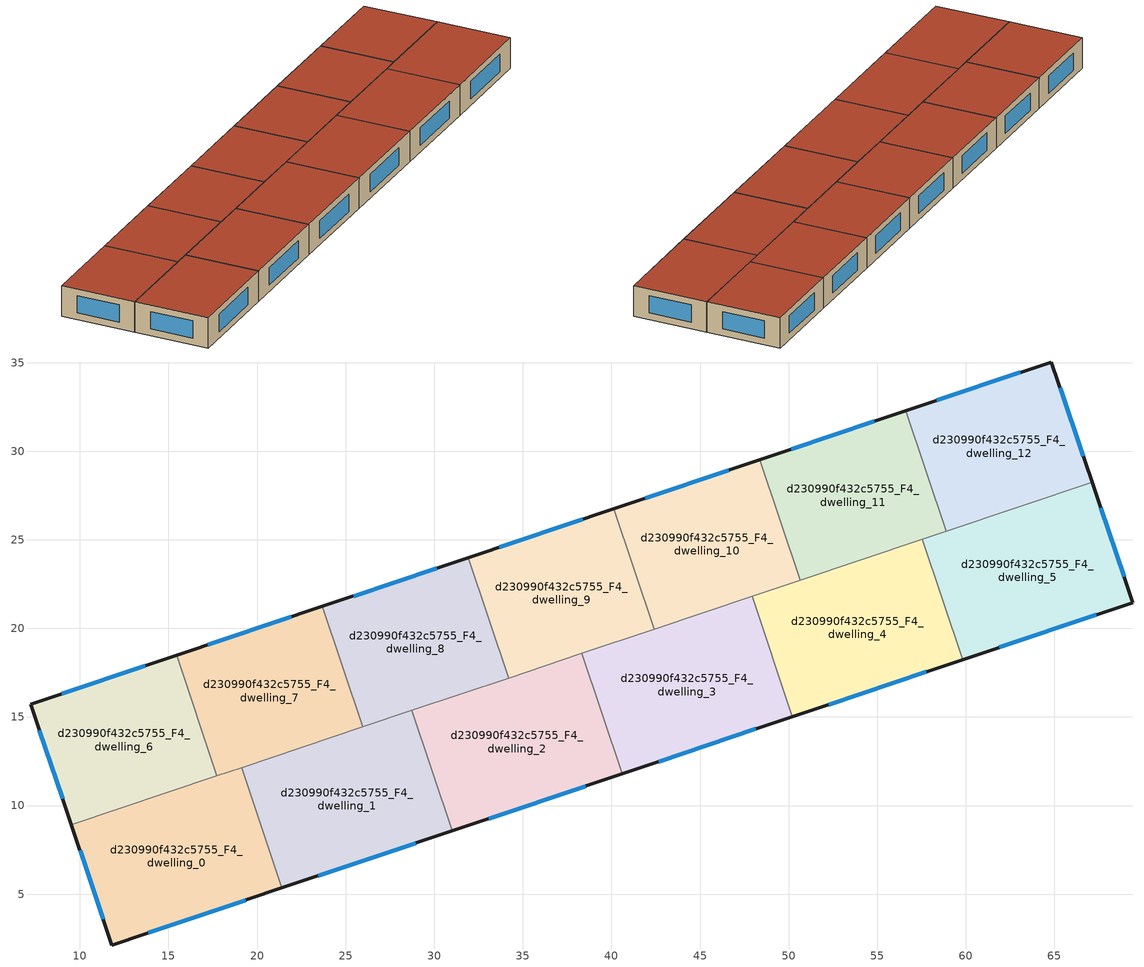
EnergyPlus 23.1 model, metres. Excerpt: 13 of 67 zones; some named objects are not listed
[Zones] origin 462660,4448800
d230990f432c5755_F4_dwelling_0
 floor to d230990f432c5755_F3_dwelling_0 (EU_floor_Construction): 19.13,12.14 21.41,5.35 11.81,2.13 9.52,8.92 z12
 wall outside (EU_wall_Construction): 9.52,8.92 11.81,2.13 21.41,5.35 z12:15
 wall to d230990f432c5755_F4_dwelling_1 (EU_wall_Construction): 21.41,5.35 19.13,12.14 z12:15
 wall to d230990f432c5755_F4_dwelling_6 (EU_wall_Construction): 17.74,11.68 9.52,8.92 z12:15
 wall to d230990f432c5755_F4_dwelling_7 (EU_wall_Construction): 19.13,12.14 17.74,11.68 z12:15
 window (EU_Window_Construction): 13.87,2.82 19.35,4.66 / 10.01,7.47 11.32,3.59 z12.64:14.36
 roof outside (EU_roof_Construction): 21.41,5.35 19.13,12.14 9.52,8.92 11.81,2.13 z15
d230990f432c5755_F4_dwelling_1
 floor to d230990f432c5755_F3_dwelling_1 (EU_floor_Construction): 28.73,15.37 31.01,8.57 21.41,5.35 19.13,12.14 z12
 wall outside (EU_wall_Construction): 21.41,5.35 31.01,8.57 z12:15
 wall to d230990f432c5755_F4_dwelling_2 (EU_wall_Construction): 31.01,8.57 28.73,15.37 z12:15
 wall to d230990f432c5755_F4_dwelling_7 (EU_wall_Construction): 25.96,14.44 19.13,12.14 z12:15
 wall to d230990f432c5755_F4_dwelling_8 (EU_wall_Construction): 28.73,15.37 25.96,14.44 z12:15
 window (EU_Window_Construction): 23.46,6.04 28.95,7.88 z12.64:14.36
 roof outside (EU_roof_Construction): 31.01,8.57 28.73,15.37 19.13,12.14 21.41,5.35 z15
d230990f432c5755_F4_dwelling_10
 floor to d230990f432c5755_F3_dwelling_10 (EU_floor_Construction): 48.38,29.52 50.66,22.72 42.42,19.96 40.14,26.76 z12
 wall outside (EU_wall_Construction): 48.38,29.52 40.14,26.76 z12:15
 wall to d230990f432c5755_F4_dwelling_11 (EU_wall_Construction): 50.66,22.72 48.38,29.52 z12:15
 wall to d230990f432c5755_F4_dwelling_9 (EU_wall_Construction): 40.14,26.76 42.42,19.96 z12:15
 wall to d230990f432c5755_F4_dwelling_3 (EU_wall_Construction): 42.42,19.96 47.94,21.81 z12:15
 wall to d230990f432c5755_F4_dwelling_4 (EU_wall_Construction): 47.94,21.81 50.65,22.72 z12:15
 window (EU_Window_Construction): 46.61,28.92 41.91,27.35 z12.64:14.36
 roof outside (EU_roof_Construction): 50.66,22.72 48.38,29.52 40.14,26.76 42.42,19.96 z15
d230990f432c5755_F4_dwelling_11
 floor to d230990f432c5755_F3_dwelling_11 (EU_floor_Construction): 56.61,32.28 58.89,25.48 50.66,22.72 48.38,29.52 z12
 wall outside (EU_wall_Construction): 56.61,32.28 48.38,29.52 z12:15
 wall to d230990f432c5755_F4_dwelling_12 (EU_wall_Construction): 58.89,25.48 56.61,32.28 z12:15
 wall to d230990f432c5755_F4_dwelling_4 (EU_wall_Construction): 50.66,22.72 57.54,25.03 z12:15
 wall to d230990f432c5755_F4_dwelling_5 (EU_wall_Construction): 57.54,25.03 58.89,25.48 z12:15
 window (EU_Window_Construction): 54.85,31.69 50.14,30.11 z12.64:14.36
 roof outside (EU_roof_Construction): 58.89,25.48 56.61,32.28 48.38,29.52 50.66,22.72 z15
d230990f432c5755_F4_dwelling_12
 floor to d230990f432c5755_F3_dwelling_12 (EU_floor_Construction): 64.84,35.04 67.13,28.25 58.89,25.48 56.61,32.28 z12
 wall outside (EU_wall_Construction): 67.13,28.25 64.84,35.04 56.61,32.28 z12:15
 wall to d230990f432c5755_F4_dwelling_5 (EU_wall_Construction): 58.89,25.48 67.13,28.25 z12:15
 window (EU_Window_Construction): 66.64,29.7 65.33,33.58 / 63.08,34.45 58.37,32.87 z12.64:14.36
 roof outside (EU_roof_Construction): 67.13,28.25 64.84,35.04 56.61,32.28 58.89,25.48 z15
d230990f432c5755_F4_dwelling_2
 floor to d230990f432c5755_F3_dwelling_2 (EU_floor_Construction): 38.33,18.59 40.61,11.79 31.01,8.57 28.73,15.37 z12
 wall outside (EU_wall_Construction): 31.01,8.57 40.61,11.79 z12:15
 wall to d230990f432c5755_F4_dwelling_3 (EU_wall_Construction): 40.61,11.79 38.33,18.59 z12:15
 wall to d230990f432c5755_F4_dwelling_8 (EU_wall_Construction): 34.19,17.2 28.73,15.37 z12:15
 wall to d230990f432c5755_F4_dwelling_9 (EU_wall_Construction): 38.33,18.59 34.19,17.2 z12:15
 window (EU_Window_Construction): 33.07,9.26 38.56,11.1 z12.64:14.36
 roof outside (EU_roof_Construction): 40.61,11.79 38.33,18.59 28.73,15.37 31.01,8.57 z15
d230990f432c5755_F4_dwelling_3
 floor to d230990f432c5755_F3_dwelling_3 (EU_floor_Construction): 47.94,21.81 50.22,15.01 40.61,11.79 38.33,18.59 z12
 wall outside (EU_wall_Construction): 40.61,11.79 50.22,15.01 z12:15
 wall to d230990f432c5755_F4_dwelling_4 (EU_wall_Construction): 50.22,15.01 47.94,21.81 z12:15
 wall to d230990f432c5755_F4_dwelling_9 (EU_wall_Construction): 42.42,19.96 38.33,18.59 z12:15
 window (EU_Window_Construction): 42.67,12.48 48.16,14.32 z12.64:14.36
 roof outside (EU_roof_Construction): 50.22,15.01 47.94,21.81 38.33,18.59 40.61,11.79 z15
d230990f432c5755_F4_dwelling_4
 floor to d230990f432c5755_F3_dwelling_4 (EU_floor_Construction): 57.54,25.03 59.82,18.24 50.22,15.01 47.94,21.81 z12
 wall outside (EU_wall_Construction): 50.22,15.01 59.82,18.24 z12:15
 wall to d230990f432c5755_F4_dwelling_5 (EU_wall_Construction): 59.82,18.24 57.54,25.03 z12:15
 window (EU_Window_Construction): 52.27,15.7 57.76,17.55 z12.64:14.36
 roof outside (EU_roof_Construction): 59.82,18.24 57.54,25.03 47.94,21.81 50.22,15.01 z15
d230990f432c5755_F4_dwelling_5
 floor to d230990f432c5755_F3_dwelling_5 (EU_floor_Construction): 67.13,28.25 69.43,21.46 59.82,18.24 57.54,25.03 z12
 wall outside (EU_wall_Construction): 59.82,18.24 69.43,21.46 67.13,28.25 z12:15
 window (EU_Window_Construction): 68.94,22.91 67.62,26.8 / 61.88,18.93 67.37,20.77 z12.64:14.36
 roof outside (EU_roof_Construction): 69.43,21.46 67.13,28.25 57.54,25.03 59.82,18.24 z15
d230990f432c5755_F4_dwelling_6
 floor to d230990f432c5755_F3_dwelling_6 (EU_floor_Construction): 15.46,18.48 17.74,11.68 9.52,8.92 7.22,15.72 z12
 wall outside (EU_wall_Construction): 15.46,18.48 7.22,15.72 9.52,8.92 z12:15
 wall to d230990f432c5755_F4_dwelling_7 (EU_wall_Construction): 17.74,11.68 15.46,18.48 z12:15
 window (EU_Window_Construction): 7.71,14.26 9.03,10.38 / 13.69,17.89 8.99,16.31 z12.64:14.36
 roof outside (EU_roof_Construction): 17.74,11.68 15.46,18.48 7.22,15.72 9.52,8.92 z15
d230990f432c5755_F4_dwelling_7
 floor to d230990f432c5755_F3_dwelling_7 (EU_floor_Construction): 23.68,21.24 25.96,14.44 17.74,11.68 15.46,18.48 z12
 wall outside (EU_wall_Construction): 23.68,21.24 15.46,18.48 z12:15
 wall to d230990f432c5755_F4_dwelling_8 (EU_wall_Construction): 25.96,14.44 23.68,21.24 z12:15
 window (EU_Window_Construction): 21.92,20.65 17.22,19.07 z12.64:14.36
 roof outside (EU_roof_Construction): 25.96,14.44 23.68,21.24 15.46,18.48 17.74,11.68 z15
d230990f432c5755_F4_dwelling_8
 floor to d230990f432c5755_F3_dwelling_8 (EU_floor_Construction): 31.91,24 34.19,17.2 25.96,14.44 23.68,21.24 z12
 wall outside (EU_wall_Construction): 31.91,24 23.68,21.24 z12:15
 wall to d230990f432c5755_F4_dwelling_9 (EU_wall_Construction): 34.19,17.2 31.91,24 z12:15
 window (EU_Window_Construction): 30.15,23.41 25.45,21.83 z12.64:14.36
 roof outside (EU_roof_Construction): 34.19,17.2 31.91,24 23.68,21.24 25.96,14.44 z15
d230990f432c5755_F4_dwelling_9
 floor to d230990f432c5755_F3_dwelling_9 (EU_floor_Construction): 40.14,26.76 42.42,19.96 34.19,17.2 31.91,24 z12
 wall outside (EU_wall_Construction): 40.14,26.76 31.91,24 z12:15
 window (EU_Window_Construction): 38.38,26.16 33.68,24.59 z12.64:14.36
 roof outside (EU_roof_Construction): 42.42,19.96 40.14,26.76 31.91,24 34.19,17.2 z15
[Building]
EU S2 Campaign: North Axis=0; Terrain=City; Solar Distribution=FullExterior
[Site:Location]
Yerevan-Zvartnots.Intl.AP: Latitude=40.15; Longitude=44.383; Time Zone=4; Elevation=854
[SizingPeriod:WeatherFileDays]
AnnualSizingPeriod: Begin Month=1; Begin Day of Month=1; End Month=12; End Day of Month=31; Day of Week for Start Day=Monday; Use Weather File Daylight Saving Period=No; Use Weather File Rain and Snow Indicators=No
[MATERIAL]
EU_InternalMass_Material: Roughness=MediumRough; Thickness=0.1; Conductivity=1; Density=1800; Specific Heat=900; Thermal Absorptance=0.9; Solar Absorptance=0.7; Visible Absorptance=0.7
[MATERIAL:NOMASS] Roughness=MediumRough; Thermal Absorptance=0.9; Solar Absorptance=0.7; Visible Absorptance=0.7
Name | Thermal Resistance
EU_wall_NoMass | 1.05043
EU_roof_NoMass | 1.45357
EU_floor_NoMass | 0.478065
[WINDOWMATERIAL:SIMPLEGLAZINGSYSTEM]
EU_Window_SimpleGlazing: UFactor=2.5566; Solar Heat Gain Coefficient=0.75; Visible Transmittance=0.75
[CONSTRUCTION]
EU_wall_Construction: EU_wall_NoMass
EU_roof_Construction: EU_roof_NoMass
EU_floor_Construction: EU_floor_NoMass
EU_Window_Construction: EU_Window_SimpleGlazing
EU_InternalMass_Construction: EU_InternalMass_Material
[ZONE] Type=1; Multiplier=1; Ceiling Height=autocalculate; Floor Area=autocalculate; Part of Total Floor Area=Yes
Name | Volume
d230990f432c5755_F4_dwelling_0 | 217.784
d230990f432c5755_F4_dwelling_1; d230990f432c5755_F4_dwelling_3 | 217.781
d230990f432c5755_F4_dwelling_10 | 186.665
d230990f432c5755_F4_dwelling_11; d230990f432c5755_F4_dwelling_12 | 186.694
d230990f432c5755_F4_dwelling_2 | 217.789
d230990f432c5755_F4_dwelling_4 | 217.774
d230990f432c5755_F4_dwelling_5 | 217.777
d230990f432c5755_F4_dwelling_6; d230990f432c5755_F4_dwelling_9 | 186.699
d230990f432c5755_F4_dwelling_7 | 186.693
d230990f432c5755_F4_dwelling_8 | 186.684
[INTERNALMASS] Construction=EU_InternalMass_Construction
Name | Zone or ZoneList | Surface Area
d230990f432c5755_F4_dwelling_0_EU_InternalMass | d230990f432c5755_F4_dwelling_0 | 72.5946
d230990f432c5755_F4_dwelling_1_EU_InternalMass | d230990f432c5755_F4_dwelling_1 | 72.5935
d230990f432c5755_F4_dwelling_2_EU_InternalMass | d230990f432c5755_F4_dwelling_2 | 72.5963
d230990f432c5755_F4_dwelling_3_EU_InternalMass | d230990f432c5755_F4_dwelling_3 | 72.5935
d230990f432c5755_F4_dwelling_4_EU_InternalMass | d230990f432c5755_F4_dwelling_4 | 72.5913
d230990f432c5755_F4_dwelling_5_EU_InternalMass | d230990f432c5755_F4_dwelling_5 | 72.5924
d230990f432c5755_F4_dwelling_6_EU_InternalMass | d230990f432c5755_F4_dwelling_6 | 62.2329
d230990f432c5755_F4_dwelling_7_EU_InternalMass | d230990f432c5755_F4_dwelling_7 | 62.2307
d230990f432c5755_F4_dwelling_8_EU_InternalMass | d230990f432c5755_F4_dwelling_8 | 62.2283
d230990f432c5755_F4_dwelling_9_EU_InternalMass | d230990f432c5755_F4_dwelling_9 | 62.233
d230990f432c5755_F4_dwelling_10_EU_InternalMass | d230990f432c5755_F4_dwelling_10 | 62.2215
d230990f432c5755_F4_dwelling_11_EU_InternalMass | d230990f432c5755_F4_dwelling_11 | 62.2311
d230990f432c5755_F4_dwelling_12_EU_InternalMass | d230990f432c5755_F4_dwelling_12 | 62.2314
[OTHEREQUIPMENT] Fuel Type=Electricity; Design Level Calculation Method=Watts/Area; Power per Zone Floor Area=1; Fraction Latent=0; Fraction Radiant=0; Fraction Lost=0; Carbon Dioxide Generation Rate=0; EndUse Subcategory=EU_Step8_InternalGains
Name | Zone or ZoneList or Space or SpaceList | Schedule
EU_Step8_InternalGain_d230990f432c5755_F4_dwelling_0_f000 | d230990f432c5755_F4_dwelling_0 | EU_Step8_GainSchedule_d230990f432c5755_F4_dwelling_0_f000
EU_Step8_InternalGain_d230990f432c5755_F4_dwelling_1_f000 | d230990f432c5755_F4_dwelling_1 | EU_Step8_GainSchedule_d230990f432c5755_F4_dwelling_1_f000
EU_Step8_InternalGain_d230990f432c5755_F4_dwelling_2_f000 | d230990f432c5755_F4_dwelling_2 | EU_Step8_GainSchedule_d230990f432c5755_F4_dwelling_2_f000
EU_Step8_InternalGain_d230990f432c5755_F4_dwelling_3_f000 | d230990f432c5755_F4_dwelling_3 | EU_Step8_GainSchedule_d230990f432c5755_F4_dwelling_3_f000
EU_Step8_InternalGain_d230990f432c5755_F4_dwelling_4_f000 | d230990f432c5755_F4_dwelling_4 | EU_Step8_GainSchedule_d230990f432c5755_F4_dwelling_4_f000
EU_Step8_InternalGain_d230990f432c5755_F4_dwelling_5_f000 | d230990f432c5755_F4_dwelling_5 | EU_Step8_GainSchedule_d230990f432c5755_F4_dwelling_5_f000
EU_Step8_InternalGain_d230990f432c5755_F4_dwelling_6_f000 | d230990f432c5755_F4_dwelling_6 | EU_Step8_GainSchedule_d230990f432c5755_F4_dwelling_6_f000
EU_Step8_InternalGain_d230990f432c5755_F4_dwelling_7_f000 | d230990f432c5755_F4_dwelling_7 | EU_Step8_GainSchedule_d230990f432c5755_F4_dwelling_7_f000
EU_Step8_InternalGain_d230990f432c5755_F4_dwelling_8_f000 | d230990f432c5755_F4_dwelling_8 | EU_Step8_GainSchedule_d230990f432c5755_F4_dwelling_8_f000
EU_Step8_InternalGain_d230990f432c5755_F4_dwelling_9_f000 | d230990f432c5755_F4_dwelling_9 | EU_Step8_GainSchedule_d230990f432c5755_F4_dwelling_9_f000
EU_Step8_InternalGain_d230990f432c5755_F4_dwelling_10_f000 | d230990f432c5755_F4_dwelling_10 | EU_Step8_GainSchedule_d230990f432c5755_F4_dwelling_10_f000
EU_Step8_InternalGain_d230990f432c5755_F4_dwelling_11_f000 | d230990f432c5755_F4_dwelling_11 | EU_Step8_GainSchedule_d230990f432c5755_F4_dwelling_11_f000
EU_Step8_InternalGain_d230990f432c5755_F4_dwelling_12_f000 | d230990f432c5755_F4_dwelling_12 | EU_Step8_GainSchedule_d230990f432c5755_F4_dwelling_12_f000
[ZONEVENTILATION:DESIGNFLOWRATE] Schedule=EU_AlwaysOn; Design Flow Rate Calculation Method=AirChanges/Hour; Air Changes per Hour=0.557805; Ventilation Type=Natural; Fan Pressure Rise=0; Fan Total Efficiency=1; Constant Term Coefficient=1; Temperature Term Coefficient=0; Velocity Term Coefficient=0; Velocity Squared Term Coefficient=0; Minimum Indoor Temperature=-100; Maximum Indoor Temperature=100; Delta Temperature=-100; Minimum Outdoor Temperature=-100; Maximum Outdoor Temperature=100; Maximum Wind Speed=40
Name | Zone or ZoneList or Space or SpaceList
EU_ConstantAir_d230990f432c5755_F4_dwelling_0 | d230990f432c5755_F4_dwelling_0
EU_ConstantAir_d230990f432c5755_F4_dwelling_1 | d230990f432c5755_F4_dwelling_1
EU_ConstantAir_d230990f432c5755_F4_dwelling_2 | d230990f432c5755_F4_dwelling_2
EU_ConstantAir_d230990f432c5755_F4_dwelling_3 | d230990f432c5755_F4_dwelling_3
EU_ConstantAir_d230990f432c5755_F4_dwelling_4 | d230990f432c5755_F4_dwelling_4
EU_ConstantAir_d230990f432c5755_F4_dwelling_5 | d230990f432c5755_F4_dwelling_5
EU_ConstantAir_d230990f432c5755_F4_dwelling_6 | d230990f432c5755_F4_dwelling_6
EU_ConstantAir_d230990f432c5755_F4_dwelling_7 | d230990f432c5755_F4_dwelling_7
EU_ConstantAir_d230990f432c5755_F4_dwelling_8 | d230990f432c5755_F4_dwelling_8
EU_ConstantAir_d230990f432c5755_F4_dwelling_9 | d230990f432c5755_F4_dwelling_9
EU_ConstantAir_d230990f432c5755_F4_dwelling_10 | d230990f432c5755_F4_dwelling_10
EU_ConstantAir_d230990f432c5755_F4_dwelling_11 | d230990f432c5755_F4_dwelling_11
EU_ConstantAir_d230990f432c5755_F4_dwelling_12 | d230990f432c5755_F4_dwelling_12
[HVACTEMPLATE:ZONE:IDEALLOADSAIRSYSTEM] System Availability Schedule=EU_AlwaysOn; Maximum Heating Supply Air Temperature=50; Minimum Cooling Supply Air Temperature=13; Maximum Heating Supply Air Humidity Ratio=0.0156; Minimum Cooling Supply Air Humidity Ratio=0.0077; Heating Limit=NoLimit; Cooling Limit=NoLimit; Heating Availability Schedule=EU_AlwaysOn; Cooling Availability Schedule=EU_CoolingOff; Dehumidification Control Type=ConstantSensibleHeatRatio; Cooling Sensible Heat Ratio=0.7; Dehumidification Setpoint=60; Humidification Control Type=None; Humidification Setpoint=30; Outdoor Air Method=None; Outdoor Air Flow Rate per Person=0.00944; Outdoor Air Flow Rate per Zone Floor Area=0; Outdoor Air Flow Rate per Zone=0; Demand Controlled Ventilation Type=None; Outdoor Air Economizer Type=NoEconomizer; Heat Recovery Type=None; Sensible Heat Recovery Effectiveness=0.7; Latent Heat Recovery Effectiveness=0.65
Name | Template Thermostat
d230990f432c5755_F4_dwelling_0 | EU_HeatOnly_d230990f432c5755_F4_dwelling_0
d230990f432c5755_F4_dwelling_1 | EU_HeatOnly_d230990f432c5755_F4_dwelling_1
d230990f432c5755_F4_dwelling_2 | EU_HeatOnly_d230990f432c5755_F4_dwelling_2
d230990f432c5755_F4_dwelling_3 | EU_HeatOnly_d230990f432c5755_F4_dwelling_3
d230990f432c5755_F4_dwelling_4 | EU_HeatOnly_d230990f432c5755_F4_dwelling_4
d230990f432c5755_F4_dwelling_5 | EU_HeatOnly_d230990f432c5755_F4_dwelling_5
d230990f432c5755_F4_dwelling_6 | EU_HeatOnly_d230990f432c5755_F4_dwelling_6
d230990f432c5755_F4_dwelling_7 | EU_HeatOnly_d230990f432c5755_F4_dwelling_7
d230990f432c5755_F4_dwelling_8 | EU_HeatOnly_d230990f432c5755_F4_dwelling_8
d230990f432c5755_F4_dwelling_9 | EU_HeatOnly_d230990f432c5755_F4_dwelling_9
d230990f432c5755_F4_dwelling_10 | EU_HeatOnly_d230990f432c5755_F4_dwelling_10
d230990f432c5755_F4_dwelling_11 | EU_HeatOnly_d230990f432c5755_F4_dwelling_11
d230990f432c5755_F4_dwelling_12 | EU_HeatOnly_d230990f432c5755_F4_dwelling_12
[SIZING:ZONE] Zone Cooling Design Supply Air Temperature Input Method=SupplyAirTemperature; Zone Cooling Design Supply Air Temperature=13; Zone Heating Design Supply Air Temperature Input Method=SupplyAirTemperature; Zone Heating Design Supply Air Temperature=50; Zone Cooling Design Supply Air Humidity Ratio=0.008; Zone Heating Design Supply Air Humidity Ratio=0.008; Cooling Design Air Flow Method=DesignDay; Cooling Design Air Flow Rate=0; Cooling Minimum Air Flow per Zone Floor Area=0.000762; Cooling Minimum Air Flow=0; Cooling Minimum Air Flow Fraction=0.2; Heating Design Air Flow Method=DesignDay; Heating Design Air Flow Rate=0; Heating Maximum Air Flow per Zone Floor Area=0.002032; Heating Maximum Air Flow=0.141576; Heating Maximum Air Flow Fraction=0.3; Account for Dedicated Outdoor Air System=No; Dedicated Outdoor Air System Control Strategy=NeutralSupplyAir; Dedicated Outdoor Air Low Setpoint Temperature for Design=autosize; Dedicated Outdoor Air High Setpoint Temperature for Design=autosize; Zone Load Sizing Method=Sensible Load Only No Latent Load; Zone Latent Cooling Design Supply Air Humidity Ratio Input Method=HumidityRatioDifference; Zone Cooling Design Supply Air Humidity Ratio Difference=0.005; Zone Latent Heating Design Supply Air Humidity Ratio Input Method=HumidityRatioDifference; Zone Humidification Design Supply Air Humidity Ratio Difference=0.005
d230990f432c5755_F4_dwelling_0; d230990f432c5755_F4_dwelling_1; d230990f432c5755_F4_dwelling_2; d230990f432c5755_F4_dwelling_3; d230990f432c5755_F4_dwelling_4; d230990f432c5755_F4_dwelling_5; d230990f432c5755_F4_dwelling_6; d230990f432c5755_F4_dwelling_7; d230990f432c5755_F4_dwelling_8; d230990f432c5755_F4_dwelling_9; d230990f432c5755_F4_dwelling_10; d230990f432c5755_F4_dwelling_11; d230990f432c5755_F4_dwelling_12
[SCHEDULE:CONSTANT]
Name | Hourly Value
EU_AlwaysOn | 1
EU_CoolingOff | 0
[SCHEDULE:FILE] Column Number=1; Rows to Skip at Top=0; Number of Hours of Data=8760; Column Separator=Comma; Interpolate to Timestep=No; Minutes per Item=60; Adjust Schedule for Daylight Savings=Yes
Name | File
EU_Step8_GainSchedule_d230990f432c5755_F4_dwelling_0_f000 | ../../schedules/d230990f432c5755/d230990f432c5755_F4_dwelling_0_f000_gain.csv
EU_Step8_GainSchedule_d230990f432c5755_F4_dwelling_1_f000 | ../../schedules/d230990f432c5755/d230990f432c5755_F4_dwelling_1_f000_gain.csv
EU_Step8_GainSchedule_d230990f432c5755_F4_dwelling_2_f000 | ../../schedules/d230990f432c5755/d230990f432c5755_F4_dwelling_2_f000_gain.csv
EU_Step8_GainSchedule_d230990f432c5755_F4_dwelling_3_f000 | ../../schedules/d230990f432c5755/d230990f432c5755_F4_dwelling_3_f000_gain.csv
EU_Step8_GainSchedule_d230990f432c5755_F4_dwelling_4_f000 | ../../schedules/d230990f432c5755/d230990f432c5755_F4_dwelling_4_f000_gain.csv
EU_Step8_GainSchedule_d230990f432c5755_F4_dwelling_5_f000 | ../../schedules/d230990f432c5755/d230990f432c5755_F4_dwelling_5_f000_gain.csv
EU_Step8_GainSchedule_d230990f432c5755_F4_dwelling_6_f000 | ../../schedules/d230990f432c5755/d230990f432c5755_F4_dwelling_6_f000_gain.csv
EU_Step8_GainSchedule_d230990f432c5755_F4_dwelling_7_f000 | ../../schedules/d230990f432c5755/d230990f432c5755_F4_dwelling_7_f000_gain.csv
EU_Step8_GainSchedule_d230990f432c5755_F4_dwelling_8_f000 | ../../schedules/d230990f432c5755/d230990f432c5755_F4_dwelling_8_f000_gain.csv
EU_Step8_GainSchedule_d230990f432c5755_F4_dwelling_9_f000 | ../../schedules/d230990f432c5755/d230990f432c5755_F4_dwelling_9_f000_gain.csv
EU_Step8_GainSchedule_d230990f432c5755_F4_dwelling_10_f000 | ../../schedules/d230990f432c5755/d230990f432c5755_F4_dwelling_10_f000_gain.csv
EU_Step8_GainSchedule_d230990f432c5755_F4_dwelling_11_f000 | ../../schedules/d230990f432c5755/d230990f432c5755_F4_dwelling_11_f000_gain.csv
EU_Step8_GainSchedule_d230990f432c5755_F4_dwelling_12_f000 | ../../schedules/d230990f432c5755/d230990f432c5755_F4_dwelling_12_f000_gain.csv
